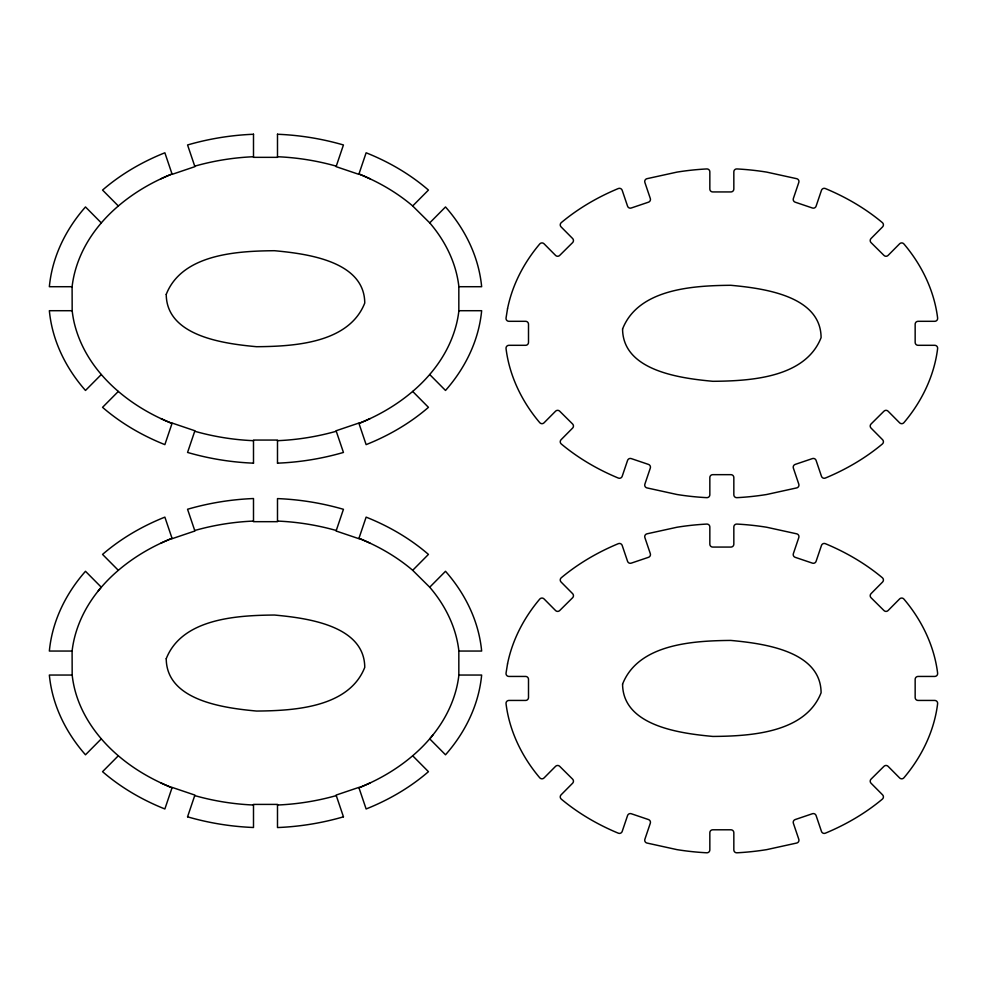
<?xml version="1.0" encoding="UTF-8"?>
<svg xmlns="http://www.w3.org/2000/svg" width="987" height="987" viewBox="0 0 987 987"><rect width="100%" height="100%" fill="white"/><g stroke="black" fill="none" stroke-linecap="round" stroke-linejoin="round"><path stroke-width="1.48" d="M187.567 816.78L194.895 795.09L172.157 787.404L164.866 808.97C142.301 799.963 120.957 787.601 102.549 771.674L118.329 755.771C134.232 769.404 152.664 779.915 172.046 787.762A218.349 218.349 0 0 1 160.943 782.925M160.943 543.158A218.349 218.349 0 0 1 172.046 538.334C127.533 556.026 85.672 590.843 74.198 639.033A106.534 106.534 0 0 0 72.1 651.05L72.174 675.046A106.534 106.534 0 0 0 74.198 687.051C80.441 714.206 97.368 737.857 118.329 755.771M370.063 782.925A218.349 218.349 0 0 1 358.96 787.762C403.473 770.07 445.322 735.253 456.808 687.051A106.534 106.534 0 0 0 458.893 675.046M160.943 178.82A218.349 218.349 0 0 1 172.046 173.996C127.533 191.688 85.672 226.504 74.198 274.707A106.534 106.534 0 0 0 72.1 286.711L72.174 310.708A106.534 106.534 0 0 0 74.198 322.712C85.672 370.915 127.533 405.731 172.046 423.423A218.349 218.349 0 0 1 160.943 418.587M98.12 591.003L101.279 587.203L85.487 571.288C69.226 589.695 56.975 611.928 51.706 636.023A127.237 127.237 0 0 0 49.35 651.05L72.174 651.05M370.063 418.587A218.349 218.349 0 0 1 358.96 423.423C403.473 405.731 445.322 370.915 456.808 322.712A106.534 106.534 0 0 0 458.893 310.708M432.874 735.081L429.727 738.881L445.507 754.796C461.768 736.388 474.031 714.156 479.287 690.073A127.237 127.237 0 0 0 481.656 675.046L458.832 675.046L458.832 651.05L481.656 651.05A127.237 127.237 0 0 0 479.287 636.023C474.031 611.928 461.768 589.695 445.507 571.288L429.715 587.216C442.546 602.095 452.317 619.836 456.808 639.033A106.534 106.534 0 0 1 458.893 651.05M101.279 374.542L85.487 390.457C69.226 372.05 56.975 349.83 51.706 325.735A127.237 127.237 0 0 1 49.35 310.708L72.174 310.708M118.329 391.432L102.549 407.335C120.957 423.275 142.301 435.625 164.866 444.631L172.157 423.065L194.895 430.764L187.567 452.441A276.187 276.187 0 0 0 253.499 463.162M370.063 178.82A218.349 218.349 0 0 0 358.96 173.996C378.354 181.818 396.749 192.379 412.689 205.962L428.444 190.072C410.049 174.144 388.705 161.794 366.128 152.788L358.836 174.341L336.098 166.655L343.439 144.966A276.187 276.187 0 0 0 277.495 134.257M458.893 286.711A106.534 106.534 0 0 0 456.808 274.707C452.33 255.497 442.534 237.768 429.727 222.865L445.507 206.949C461.768 225.369 474.031 247.589 479.287 271.684A127.237 127.237 0 0 1 481.656 286.711L458.832 286.711L458.832 310.708L481.656 310.708A127.237 127.237 0 0 1 479.287 325.735C474.031 349.83 461.768 372.05 445.507 390.457L429.715 374.542M101.279 738.881L85.487 754.796C69.226 736.388 56.975 714.156 51.706 690.073A127.237 127.237 0 0 1 49.35 675.046L72.174 675.046M370.063 543.158A218.349 218.349 0 0 0 358.96 538.334C378.354 546.156 396.749 556.717 412.689 570.301L428.444 554.41C410.049 538.483 388.705 526.133 366.128 517.126L358.836 538.68L336.098 530.994L343.439 509.304A276.187 276.187 0 0 0 277.495 498.595L277.495 521.679L253.499 521.679L253.499 498.534A276.187 276.187 0 0 0 187.555 509.255L194.895 530.994L172.157 538.68L164.866 517.126C142.301 526.133 120.957 538.483 102.549 554.41L118.329 570.313M72.174 286.711L49.35 286.711A127.237 127.237 0 0 1 51.706 271.684C56.962 247.589 69.226 225.369 85.487 206.949L101.279 222.877M412.677 205.975L429.715 222.877M412.677 570.313L429.715 587.216M412.677 391.432L428.444 407.335C410.049 423.275 388.705 435.625 366.128 444.631L358.836 423.065L336.098 430.764L343.439 452.441A276.187 276.187 0 0 1 277.495 463.162M118.329 205.975L102.549 190.072C120.957 174.144 142.301 161.794 164.866 152.788L172.157 174.341L194.895 166.655L187.567 144.966A276.187 276.187 0 0 1 253.499 134.257M412.677 755.771L428.444 771.674C410.049 787.601 388.705 799.963 366.128 808.97L358.836 787.404L336.098 795.09L343.439 816.78M277.495 134.195L277.495 157.34L253.499 157.34L253.499 134.195M277.495 463.211L277.495 440.066L253.499 440.066L253.499 463.211M277.495 521.074A255.263 255.263 0 0 1 336.271 530.5M187.555 816.829A276.187 276.187 0 0 0 253.499 827.501L253.499 804.405L277.495 804.405L277.495 827.55A276.187 276.187 0 0 0 343.451 816.829M253.499 805.01A255.263 255.263 0 0 1 194.735 795.596M336.271 795.596A255.263 255.263 0 0 1 277.495 805.01M194.735 530.5A255.263 255.263 0 0 1 253.499 521.074M277.495 156.736A255.263 255.263 0 0 1 336.271 166.161M253.499 440.683A255.263 255.263 0 0 1 194.735 431.257M336.271 431.257A255.263 255.263 0 0 1 277.495 440.683M194.735 166.161A255.263 255.263 0 0 1 253.499 156.736M166.235 294.373C166.482 336.505 224.654 343.735 256.546 346.708C293.719 346.4 348.904 343.402 364.758 303.034C364.511 260.913 306.352 253.684 274.46 250.71C237.287 251.019 182.101 254.017 166.235 294.373M166.235 658.711C166.482 700.844 224.654 708.074 256.546 711.047C293.719 710.739 348.904 707.741 364.758 667.372C364.511 625.252 306.352 618.01 274.46 615.037C237.287 615.357 182.101 618.355 166.235 658.711M622.575 328.967C622.822 371.087 680.981 378.329 712.873 381.303C750.046 380.994 805.232 377.984 821.098 337.628C820.851 295.508 762.68 288.266 730.787 285.292C693.614 285.613 638.429 288.611 622.575 328.967M622.575 684.102C622.822 726.235 680.981 733.464 712.873 736.438C750.046 736.129 805.232 733.131 821.098 692.763C820.851 650.643 762.68 643.401 730.787 640.427C693.614 640.748 638.429 643.746 622.575 684.102M507.528 308.771L506.035 318.061A2.887 2.887 0 0 0 508.897 321.306L525.615 321.306A2.887 2.887 0 0 1 528.501 324.192L528.501 342.415A2.887 2.887 0 0 1 525.615 345.302L508.897 345.302A2.887 2.887 0 0 0 506.035 348.534C509.403 375.973 521.975 401.721 539.766 422.683A2.887 2.887 0 0 0 544.01 422.843L555.582 411.184A2.887 2.887 0 0 1 559.666 411.16L572.608 424.003A2.887 2.887 0 0 1 572.62 428.074L561.072 439.721A2.887 2.887 0 0 0 561.27 443.965C578.357 458.239 597.801 469.541 618.343 478.066A2.887 2.887 0 0 0 622.18 476.326L627.572 460.398A2.887 2.887 0 0 1 631.224 458.585L648.496 464.421A2.887 2.887 0 0 1 650.31 468.085L644.869 484.173A2.887 2.887 0 0 0 646.818 487.874L676.983 494.499A281.48 281.48 0 0 0 706.791 497.658A2.887 2.887 0 0 0 709.838 494.783L709.838 477.548A2.887 2.887 0 0 1 712.713 474.661L730.948 474.661A2.887 2.887 0 0 1 733.834 477.548L733.834 494.783A2.887 2.887 0 0 0 736.87 497.67A281.48 281.48 0 0 0 766.689 494.499L796.842 487.874A2.887 2.887 0 0 0 798.804 484.173L793.363 468.085A2.887 2.887 0 0 1 795.164 464.421L812.437 458.585A2.887 2.887 0 0 1 816.089 460.398L821.48 476.326A2.887 2.887 0 0 0 825.317 478.066C845.859 469.541 865.303 458.239 882.39 443.965A2.887 2.887 0 0 0 882.588 439.721L871.04 428.074A2.887 2.887 0 0 1 871.052 424.003L883.994 411.16A2.887 2.887 0 0 1 888.078 411.184L899.65 422.843A2.887 2.887 0 0 0 903.895 422.683C921.685 401.721 934.257 375.973 937.625 348.534A2.887 2.887 0 0 0 934.763 345.302L918.046 345.302A2.887 2.887 0 0 1 915.159 342.415L915.159 324.192A2.887 2.887 0 0 1 918.046 321.306L934.763 321.306A2.887 2.887 0 0 0 937.625 318.061C934.257 290.634 921.685 264.886 903.895 243.925A2.887 2.887 0 0 0 899.65 243.752L888.078 255.423A2.887 2.887 0 0 1 883.994 255.436L871.052 242.605A2.887 2.887 0 0 1 871.04 238.521L882.588 226.874A2.887 2.887 0 0 0 882.39 222.63C865.303 208.356 845.859 197.055 825.317 188.529A2.887 2.887 0 0 0 821.48 190.281L816.089 206.209A2.887 2.887 0 0 1 812.437 208.01L795.164 202.175A2.887 2.887 0 0 1 793.363 198.51L798.804 182.422A2.887 2.887 0 0 0 796.842 178.721L766.677 172.108A281.48 281.48 0 0 0 736.87 168.937A2.887 2.887 0 0 0 733.834 171.824L733.834 189.048A2.887 2.887 0 0 1 730.948 191.934L712.713 191.934A2.887 2.887 0 0 1 709.838 189.048L709.838 171.824A2.887 2.887 0 0 0 706.791 168.937A281.48 281.48 0 0 0 676.983 172.108L646.818 178.721A2.887 2.887 0 0 0 644.869 182.422L650.31 198.51A2.887 2.887 0 0 1 648.496 202.175L631.224 208.01A2.887 2.887 0 0 1 627.572 206.209L622.18 190.281A2.887 2.887 0 0 0 618.343 188.529C597.801 197.055 578.357 208.356 561.27 222.63A2.887 2.887 0 0 0 561.072 226.874L572.62 238.521A2.887 2.887 0 0 1 572.608 242.605L559.666 255.436A2.887 2.887 0 0 1 555.582 255.423L544.01 243.752A2.887 2.887 0 0 0 539.766 243.925C524.023 262.53 512.315 284.774 507.528 308.771M507.528 663.906L506.035 673.196A2.887 2.887 0 0 0 508.897 676.44L525.615 676.44A2.887 2.887 0 0 1 528.501 679.327L528.501 697.55A2.887 2.887 0 0 1 525.615 700.437L508.897 700.437A2.887 2.887 0 0 0 506.035 703.669C509.403 731.108 521.975 756.856 539.766 777.818A2.887 2.887 0 0 0 544.01 777.978L555.582 766.319A2.887 2.887 0 0 1 559.666 766.294L572.608 779.138A2.887 2.887 0 0 1 572.62 783.209L561.072 794.856A2.887 2.887 0 0 0 561.27 799.1C578.357 813.374 597.801 824.676 618.343 833.201A2.887 2.887 0 0 0 622.18 831.461L627.572 815.533A2.887 2.887 0 0 1 631.224 813.72L648.496 819.568A2.887 2.887 0 0 1 650.31 823.22L644.869 839.308A2.887 2.887 0 0 0 646.818 843.009L676.983 849.634A281.48 281.48 0 0 0 706.791 852.793A2.887 2.887 0 0 0 709.838 849.918L709.838 832.683A2.887 2.887 0 0 1 712.713 829.796L730.948 829.796A2.887 2.887 0 0 1 733.834 832.683L733.834 849.918A2.887 2.887 0 0 0 736.87 852.805A281.48 281.48 0 0 0 766.689 849.634L796.842 843.009A2.887 2.887 0 0 0 798.804 839.308L793.363 823.22A2.887 2.887 0 0 1 795.164 819.568L812.437 813.72A2.887 2.887 0 0 1 816.089 815.533L821.48 831.461A2.887 2.887 0 0 0 825.317 833.201C845.859 824.676 865.303 813.374 882.39 799.1A2.887 2.887 0 0 0 882.588 794.856L871.04 783.209A2.887 2.887 0 0 1 871.052 779.138L883.994 766.294A2.887 2.887 0 0 1 888.078 766.319L899.65 777.978A2.887 2.887 0 0 0 903.895 777.818C921.685 756.856 934.257 731.108 937.625 703.669A2.887 2.887 0 0 0 934.763 700.437L918.046 700.437A2.887 2.887 0 0 1 915.159 697.55L915.159 679.327A2.887 2.887 0 0 1 918.046 676.44L934.763 676.44A2.887 2.887 0 0 0 937.625 673.196C934.257 645.769 921.685 620.021 903.895 599.06A2.887 2.887 0 0 0 899.65 598.887L888.078 610.558A2.887 2.887 0 0 1 883.994 610.571L871.052 597.74A2.887 2.887 0 0 1 871.04 593.656L882.588 582.009A2.887 2.887 0 0 0 882.39 577.765C865.303 563.503 845.859 552.189 825.317 543.664A2.887 2.887 0 0 0 821.48 545.416L816.089 561.344A2.887 2.887 0 0 1 812.437 563.145L795.164 557.31A2.887 2.887 0 0 1 793.363 553.645L798.804 537.557A2.887 2.887 0 0 0 796.842 533.856L766.677 527.243A281.48 281.48 0 0 0 736.87 524.072A2.887 2.887 0 0 0 733.834 526.959L733.834 544.182A2.887 2.887 0 0 1 730.948 547.069L712.713 547.069A2.887 2.887 0 0 1 709.838 544.182L709.838 526.959A2.887 2.887 0 0 0 706.791 524.072A281.48 281.48 0 0 0 676.983 527.243L646.818 533.856A2.887 2.887 0 0 0 644.869 537.557L650.31 553.645A2.887 2.887 0 0 1 648.496 557.31L631.224 563.145A2.887 2.887 0 0 1 627.572 561.344L622.18 545.416A2.887 2.887 0 0 0 618.343 543.664C597.801 552.189 578.357 563.503 561.27 577.765A2.887 2.887 0 0 0 561.072 582.009L572.62 593.656A2.887 2.887 0 0 1 572.608 597.74L559.666 610.571A2.887 2.887 0 0 1 555.582 610.558L544.01 598.887A2.887 2.887 0 0 0 539.766 599.06C524.023 617.665 512.315 639.909 507.528 663.906"/></g></svg>
